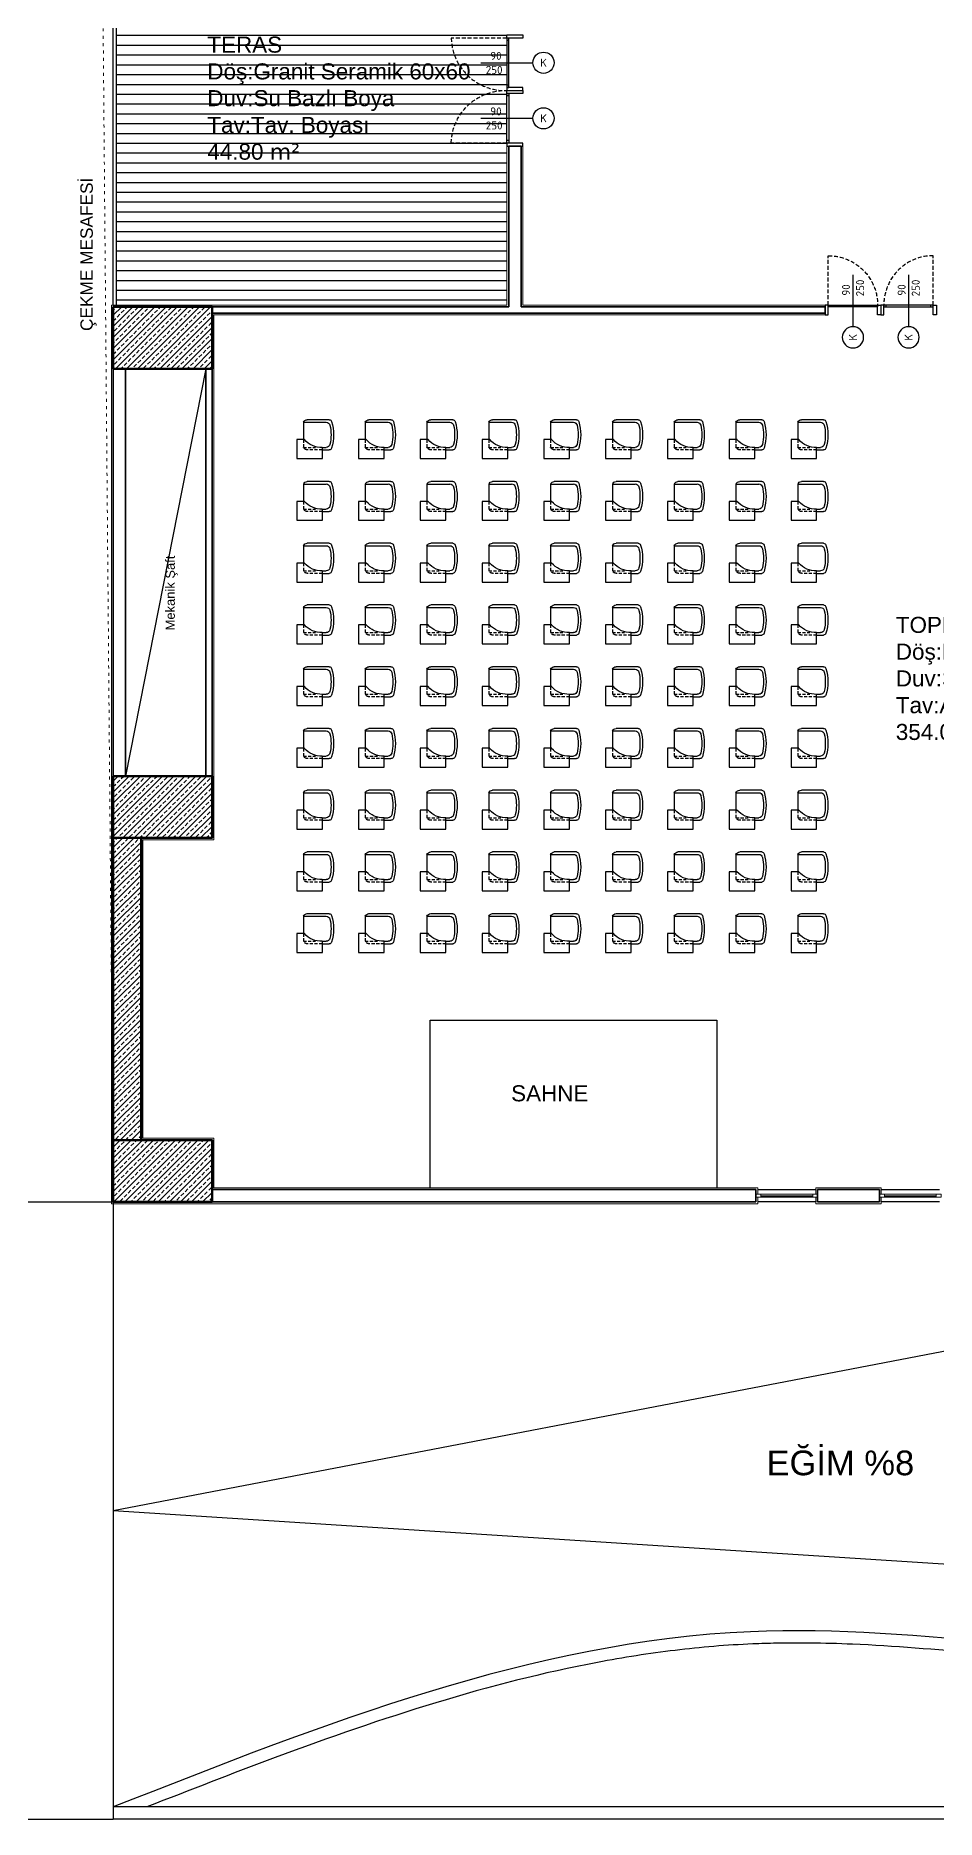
# Model space of a CAD drawing. Header units: millimetres. Extents: x 1443065 to 1517367, y 3763150 to 3779068.
# Drawn here: x 1473524 to 1474981, y 3764847 to 3767736 of the extents above; entities that cross this region are included whole.
import ezdxf
from ezdxf.enums import TextEntityAlignment as Align

# ---------------------------------------------------------------- set-up
doc = ezdxf.new("R2010")
doc.units = ezdxf.units.MM
doc.linetypes.add('ACAD_ISO03W100', pattern=[30, 12, -18])
doc.linetypes.add('HIDDEN', pattern=[9.525, 6.35, -3.175])
for name, color, linetype, lineweight in [('DUVAR', 2, 'Continuous', 35), ('MAHAL', 52, 'Continuous', 13), ('MERDIVEN', 4, 'Continuous', 20), ('SIVA', 3, 'Continuous', 9), ('TASIYICI', 170, 'Continuous', 50), ('TEFRIS', 165, 'Continuous', 15)]:
    doc.layers.add(name, color=color, linetype=linetype, lineweight=lineweight)
for name, color, linetype in [('LAYER1', 10, 'Continuous'), ('m-DOG_', 4, 'Continuous'), ('m-DOG_gor', 8, 'Continuous'), ('m-TAR_', 8, 'Continuous'), ('m-TAR_duvar', 8, 'Continuous'), ('m-TFR_', 1, 'Continuous'), ('m-TFR_vitrifiye', 1, 'Continuous'), ('m-YAZ_poz', 7, 'Continuous')]:
    doc.layers.add(name, color=color, linetype=linetype)
doc.styles.add('mono', font='isocpeur.ttf')
doc.styles.get("Standard").update_dxf_attribs({"font": 'arial.ttf'})
pattern_1 = [(45, (55132.096, -87954.948), (-8.98025612, 8.98025612), []), (45, (55141.077, -87954.948), (-8.98025612, 8.98025612), [6.35, -3.175])]

# ---------------------------------------------------------------- blocks, each defined once
blk = doc.blocks.new('90lık')
at = {"layer": 'm-DOG_', "linetype": 'HIDDEN'}
blk.add_line((-5, 13), (-5, 103), dxfattribs=at)
at = {"layer": 'm-DOG_'}
for p, q in [((-81.2, 10), (-81.2, 13)), ((-8.8, 10), (-8.8, 13))]:
    blk.add_line(p, q, dxfattribs=at)
for points in [[(-90, -13), (-85, -13), (-85, 13), (-90, 13)], [(-5, 13), (-85, 13), (-85, 10), (-5, 10)], [(0, -13), (-5, -13), (-5, 13), (0, 13)]]:
    blk.add_lwpolyline(points, close=True, dxfattribs=at)
at = {"layer": 'm-DOG_', "linetype": 'HIDDEN'}
blk.add_arc((-2.7, 15.7), 87.4, 91.5314, 181.7408, dxfattribs=at)
blk = doc.blocks.new('90lık Kqpı')
at = {"layer": 'm-DOG_', "linetype": 'HIDDEN'}
blk.add_line((-8, -5), (-88, -5), dxfattribs=at)
at = {"layer": 'm-DOG_'}
for p, q in [((-5, -8.8), (-8, -8.8)), ((-5, -81.2), (-8, -81.2))]:
    blk.add_line(p, q, dxfattribs=at)
for points in [[(8, 0), (8, -5), (-8, -5), (-8, 0)], [(-8, -5), (-8, -85), (-5, -85), (-5, -5)], [(8, -90), (8, -85), (-8, -85), (-8, -90)]]:
    blk.add_lwpolyline(points, close=True, dxfattribs=at)
at = {"layer": 'm-DOG_', "linetype": 'HIDDEN'}
blk.add_arc((-8, -5), 80, 180, 270, dxfattribs=at)
blk = doc.blocks.new('m-penpoz')
blk.add_line((0, -1.625), (0, 0))
blk.add_circle((0, 0.332), 0.332)
blk.add_attdef('POZNO', text='', height=0.18).set_placement((0, 0.332), align=Align.MIDDLE)
blk.add_attdef('WIDTH', text='', height=0.18, rotation=90).set_placement((0, -1.625), align=Align.BOTTOM_LEFT)
blk.add_attdef('HEIGHT', text='', height=0.18, rotation=90).set_placement((0.069, -1.625), align=Align.TOP_LEFT)
blk = doc.blocks.new('A$C14E92FBA')
at = {"layer": 'm-TFR_', "linetype": 'HIDDEN'}
for p, q in [((13.5, 55.9), (38.1, 55.9)), ((13.5, 40.2), (13.5, 55.9)), ((51.8, 61), (21.1, 61))]:
    blk.add_line(p, q, dxfattribs=at)
at = {"layer": 'm-TFR_'}
for p, q in [((13.5, 5.1), (13.5, 40.2)), ((51.8, 61), (65.7, 61)), ((51.8, 55.9), (59.8, 55.9)), ((13.5, 5.1), (59.8, 5.1)), ((65.7, 0), (21.1, 0))]:
    blk.add_line(p, q, dxfattribs=at)
at = {"layer": 'm-TFR_', "elevation": -2985}
blk.add_lwpolyline([(15.8, 40.2), (0, 40.2), (0, 78.6), (51.8, 78.6), (51.8, 55.9)], dxfattribs=at)
at = {"layer": 'm-TFR_', "linetype": 'HIDDEN'}
blk.add_arc((21.9, 51.5), 9.46, 94.7355, 152.6447, dxfattribs=at)
at = {"layer": 'm-TFR_'}
for centre, radius, start, end in [((49.9, 10.9), 45.1, 87.6503, 139.3674), ((59.8, 48.3), 7.62, 12.6356, 90), ((59.8, 48.3), 7.62, 12.6356, 90), ((65.7, 55.9), 5.08, 16.6015, 90), ((65.7, 55.9), 5.08, 16.6015, 90), ((-19.5, 30.5), 88.9, 347.3644, 12.6356), ((-19.5, 30.5), 94, 343.3985, 16.6015), ((21.9, 9.4), 9.46, 207.3553, 265.2645), ((59.8, 12.7), 7.62, 270, 347.3644), ((65.7, 5.1), 5.08, 270, 343.3985)]:
    blk.add_arc(centre, radius, start, end, dxfattribs=at)

msp = doc.modelspace()

# ---------------------------------------------------------------- hatches: boundary and pattern name
at = {"layer": 'm-TAR_'}
h = msp.add_hatch(dxfattribs=at)
h.set_pattern_fill('LINE', color=256, scale=5)
h.set_pattern_definition([(0, (-13755.824, -59043.389), (0, 15.875), [])])
h.paths.add_polyline_path([(1473654.4, 3767993.6), (1474286.4, 3767993.6), (1474286.4, 3767299.6), (1473654.4, 3767299.6)])
at = {"layer": 'm-TAR_duvar'}
h = msp.add_hatch(dxfattribs=at)
h.set_pattern_fill('ANSI33', color=256, scale=2)
h.set_pattern_definition(pattern_1)
h.paths.add_polyline_path([(1473809.4, 3767296.6), (1473649.4, 3767296.6), (1473649.4, 3767196.6), (1473809.4, 3767196.6)])
h = msp.add_hatch(dxfattribs=at)
h.set_pattern_fill('ANSI33', color=256, scale=2)
h.set_pattern_definition(pattern_1)
h.paths.add_polyline_path([(1473809.4, 3766536.6), (1473649.4, 3766536.6), (1473649.4, 3766436.6), (1473809.4, 3766436.6)])
h = msp.add_hatch(dxfattribs=at)
h.set_pattern_fill('ANSI33', color=256, scale=2)
h.set_pattern_definition(pattern_1)
h.paths.add_polyline_path([(1473694.4, 3766436.6), (1473649.4, 3766436.6), (1473649.4, 3765947.1), (1473694.4, 3765947.1)])
h = msp.add_hatch(dxfattribs=at)
h.set_pattern_fill('ANSI33', color=256, scale=2)
h.set_pattern_definition(pattern_1)
h.paths.add_polyline_path([(1473809.4, 3765947.1), (1473649.4, 3765947.1), (1473649.4, 3765847.1), (1473809.4, 3765847.1)])

# ---------------------------------------------------------------- linework, layer by layer
at = {"layer": 'DUVAR'}
for p, q in [((1474289.4, 3767557.1), (1474289.4, 3767296.6)), ((1474289.4, 3767557.1), (1474309.4, 3767557.1)), ((1474309.4, 3767557.1), (1474309.4, 3767296.6)), ((1474289.4, 3767296.6), (1473809.4, 3767296.6)), ((1474801.5, 3767286.6), (1473809.4, 3767286.6)), ((1474801.5, 3767296.6), (1474309.4, 3767296.6)), ((1474801.5, 3767286.6), (1474801.5, 3767296.6)), ((1473649.4, 3766536.6), (1473649.4, 3767196.6)), ((1473669.4, 3766536.6), (1473669.4, 3767196.6)), ((1473799.4, 3767196.6), (1473799.4, 3766536.6)), ((1473809.4, 3767196.6), (1473809.4, 3766536.6)), ((1474689.4, 3765867.1), (1473809.4, 3765867.1)), ((1474689.4, 3765847.1), (1474689.4, 3765867.1)), ((1474889.4, 3765867.1), (1474789.4, 3765867.1)), ((1474789.4, 3765847.1), (1474789.4, 3765867.1)), ((1474889.4, 3765847.1), (1474889.4, 3765867.1)), ((1473809.4, 3765847.1), (1474689.4, 3765847.1)), ((1474789.4, 3765847.1), (1474889.4, 3765847.1))]:
    msp.add_line(p, q, dxfattribs=at)
at = {"layer": 'LAYER1'}
for p, q in [((1472817.1, 3765847.1), (1473649.4, 3765847.1)), ((1473649.4, 3765347.1), (1476249.4, 3765847.1)), ((1473649.4, 3765347.1), (1476249.5, 3765180.1)), ((1472657.9, 3764847.1), (1473649.4, 3764847.1))]:
    msp.add_line(p, q, dxfattribs=at)
msp.add_lwpolyline([(1474162.5, 3765870.1), (1474162.5, 3766141.2), (1474626.4, 3766141.2), (1474626.4, 3765870.1)], dxfattribs=at)
at = {"layer": 'm-DOG_gor', "linetype": 'Continuous'}
for p, q in [((1474692.4, 3765867.1), (1474786.4, 3765867.1)), ((1474892.4, 3765867.1), (1474986.4, 3765867.1)), ((1474786.4, 3765847.1), (1474692.4, 3765847.1)), ((1474697.4, 3765857.1), (1474781.4, 3765857.1)), ((1474986.4, 3765847.1), (1474892.4, 3765847.1)), ((1474897.4, 3765857.1), (1474981.4, 3765857.1))]:
    msp.add_line(p, q, dxfattribs=at)
at = {"layer": 'm-TFR_vitrifiye'}
for p, q in [((1473649.4, 3767299.6), (1473649.4, 3767993.6)), ((1473654.4, 3767299.6), (1473654.4, 3767993.6)), ((1473799.4, 3767196.6), (1473669.4, 3766536.6)), ((1473649.4, 3765847.1), (1473649.4, 3764847.1)), ((1476229.4, 3764867.1), (1473649.4, 3764867.1)), ((1476249.4, 3764847.1), (1473649.4, 3764847.1))]:
    msp.add_line(p, q, dxfattribs=at)
msp.add_spline([(1476229.6, 3765180.1), (1475527.5, 3765099), (1474680.6, 3765151), (1473649.4, 3764867.1)], degree=3, dxfattribs=at)
msp.add_open_spline([(1476229.4, 3765156.7), (1476182.8, 3765148.8), (1476136.2, 3765140.8), (1475998.2, 3765118.2), (1475906.7, 3765104.6), (1475722.9, 3765084.8), (1475630.6, 3765078.7), (1475526.1, 3765078.9), (1475514.3, 3765079.1), (1475490.7, 3765079.5), (1475478.9, 3765079.9), (1475443.6, 3765081.1), (1475420, 3765082.3), (1475349.3, 3765086.6), (1475302.3, 3765090.6), (1475186.5, 3765101.5), (1475117.8, 3765109), (1474981.2, 3765122.1), (1474913.2, 3765127.8), (1474822.6, 3765131.6), (1474799.5, 3765132.3), (1474758.6, 3765132.7), (1474740.7, 3765132.6), (1474710.1, 3765132.1), (1474697.3, 3765131.7), (1474663.4, 3765130.2), (1474642.4, 3765128.9), (1474600.4, 3765125.5), (1474579.5, 3765123.3), (1474516.7, 3765115.7), (1474474.9, 3765109.2), (1474345.7, 3765084.7), (1474258.6, 3765062.3), (1474084.8, 3765009.6), (1473998.2, 3764979.3), (1473842.3, 3764921.4), (1473773.1, 3764894.4), (1473703.9, 3764867.1)], degree=3, knots=[3.619602, 3.619602, 3.619602, 3.619602, 144.566026, 144.566026, 420.26972, 420.26972, 695.973413, 695.973413, 731.01138, 731.01138, 766.049346, 766.049346, 836.125279, 836.125279, 976.277144, 976.277144, 1181.709034, 1181.709034, 1387.140925, 1387.140925, 1457.595811, 1457.595811, 1512.388321, 1512.388321, 1551.829365, 1551.829365, 1616.781309, 1616.781309, 1681.733253, 1681.733253, 1811.63714, 1811.63714, 2084.371426, 2084.371426, 2357.105712, 2357.105712, 2575.021036, 2575.021036, 2575.021036, 2575.021036], dxfattribs=at)
at = {"layer": 'MERDIVEN', "linetype": 'ACAD_ISO03W100', "ltscale": 0.4}
msp.add_line((1473649.4, 3765847.1), (1473609.9, 3770430.5), dxfattribs=at)
at = {"layer": 'MERDIVEN'}
for points in [[(1474697.4, 3765859.6), (1474689.4, 3765859.6), (1474689.4, 3765854.6), (1474697.4, 3765854.6)], [(1474781.4, 3765859.6), (1474697.4, 3765859.6), (1474697.4, 3765854.6), (1474781.4, 3765854.6)], [(1474789.4, 3765859.6), (1474781.4, 3765859.6), (1474781.4, 3765854.6), (1474789.4, 3765854.6)], [(1474897.4, 3765859.6), (1474889.4, 3765859.6), (1474889.4, 3765854.6), (1474897.4, 3765854.6)], [(1474981.4, 3765859.6), (1474897.4, 3765859.6), (1474897.4, 3765854.6), (1474981.4, 3765854.6)], [(1474989.4, 3765859.6), (1474981.4, 3765859.6), (1474981.4, 3765854.6), (1474989.4, 3765854.6)]]:
    msp.add_lwpolyline(points, close=True, dxfattribs=at)
at = {"layer": 'SIVA'}
for points in [[(1474692.4, 3765854.6), (1474692.4, 3765844.1), (1473646.4, 3765844.1), (1473646.4, 3767299.6), (1474286.4, 3767299.6), (1474286.4, 3767557.1)], [(1474801.5, 3767299.6), (1474312.4, 3767299.6), (1474312.4, 3767557.1)], [(1474801.5, 3767283.6), (1473812.4, 3767283.6), (1473812.4, 3766433.6), (1473697.4, 3766433.6), (1473697.4, 3765950.1), (1473812.4, 3765950.1), (1473812.4, 3765870.1), (1474692.4, 3765870.1), (1474692.4, 3765859.6)], [(1474786.4, 3765859.6), (1474786.4, 3765870.1), (1474892.4, 3765870.1), (1474892.4, 3765859.6)], [(1474892.4, 3765854.6), (1474892.4, 3765844.1), (1474786.4, 3765844.1), (1474786.4, 3765854.6)]]:
    msp.add_lwpolyline(points, dxfattribs=at)
at = {"layer": 'TASIYICI'}
for p, q in [((1473649.4, 3766436.6), (1473649.4, 3765947.1)), ((1473694.4, 3766436.6), (1473694.4, 3765947.1))]:
    msp.add_line(p, q, dxfattribs=at)
for points in [[(1473649.4, 3767196.6), (1473809.4, 3767196.6), (1473809.4, 3767296.6), (1473649.4, 3767296.6)], [(1473649.4, 3766436.6), (1473809.4, 3766436.6), (1473809.4, 3766536.6), (1473649.4, 3766536.6)], [(1473649.4, 3765847.1), (1473809.4, 3765847.1), (1473809.4, 3765947.1), (1473649.4, 3765947.1)]]:
    msp.add_lwpolyline(points, close=True, dxfattribs=at)

# ---------------------------------------------------------------- block references
at = {"layer": 'm-TFR_', "xscale": -0.8, "yscale": 0.8, "zscale": 0.8, "rotation": 180}
for p in [(1473946.3, 3767113.9, 2388), (1474046.3, 3767113.9, 2388), (1474146.3, 3767113.9, 2388), (1474246.3, 3767113.9, 2388), (1474346.3, 3767113.9, 2388), (1474446.3, 3767113.9, 2388), (1474546.3, 3767113.9, 2388), (1474646.3, 3767113.9, 2388), (1474746.3, 3767113.9, 2388), (1473946.3, 3767013.9, 2388), (1474046.3, 3767013.9, 2388), (1474146.3, 3767013.9, 2388), (1474246.3, 3767013.9, 2388), (1474346.3, 3767013.9, 2388), (1474446.3, 3767013.9, 2388), (1474546.3, 3767013.9, 2388), (1474646.3, 3767013.9, 2388), (1474746.3, 3767013.9, 2388), (1473946.3, 3766913.9, 2388), (1474046.3, 3766913.9, 2388), (1474146.3, 3766913.9, 2388), (1474246.3, 3766913.9, 2388), (1474346.3, 3766913.9, 2388), (1474446.3, 3766913.9, 2388), (1474546.3, 3766913.9, 2388), (1474646.3, 3766913.9, 2388), (1474746.3, 3766913.9, 2388), (1473946.3, 3766813.9, 2388), (1474046.3, 3766813.9, 2388), (1474146.3, 3766813.9, 2388), (1474246.3, 3766813.9, 2388), (1474346.3, 3766813.9, 2388), (1474446.3, 3766813.9, 2388), (1474546.3, 3766813.9, 2388), (1474646.3, 3766813.9, 2388), (1474746.3, 3766813.9, 2388), (1473946.3, 3766713.9, 2388), (1474046.3, 3766713.9, 2388), (1474146.3, 3766713.9, 2388), (1474246.3, 3766713.9, 2388), (1474346.3, 3766713.9, 2388), (1474446.3, 3766713.9, 2388), (1474546.3, 3766713.9, 2388), (1474646.3, 3766713.9, 2388), (1474746.3, 3766713.9, 2388), (1473946.3, 3766613.9, 2388), (1474046.3, 3766613.9, 2388), (1474146.3, 3766613.9, 2388), (1474246.3, 3766613.9, 2388), (1474346.3, 3766613.9, 2388), (1474446.3, 3766613.9, 2388), (1474546.3, 3766613.9, 2388), (1474646.3, 3766613.9, 2388), (1474746.3, 3766613.9, 2388), (1473946.3, 3766513.9, 2388), (1474046.3, 3766513.9, 2388), (1474146.3, 3766513.9, 2388), (1474246.3, 3766513.9, 2388), (1474346.3, 3766513.9, 2388), (1474446.3, 3766513.9, 2388), (1474546.3, 3766513.9, 2388), (1474646.3, 3766513.9, 2388), (1474746.3, 3766513.9, 2388), (1473946.3, 3766413.9, 2388), (1474046.3, 3766413.9, 2388), (1474146.3, 3766413.9, 2388), (1474246.3, 3766413.9, 2388), (1474346.3, 3766413.9, 2388), (1474446.3, 3766413.9, 2388), (1474546.3, 3766413.9, 2388), (1474646.3, 3766413.9, 2388), (1474746.3, 3766413.9, 2388), (1473946.3, 3766313.9, 2388), (1474046.3, 3766313.9, 2388), (1474146.3, 3766313.9, 2388), (1474246.3, 3766313.9, 2388), (1474346.3, 3766313.9, 2388), (1474446.3, 3766313.9, 2388), (1474546.3, 3766313.9, 2388), (1474646.3, 3766313.9, 2388), (1474746.3, 3766313.9, 2388)]:
    msp.add_blockref('A$C14E92FBA', p, dxfattribs=at)
at = {"layer": 'm-TFR_vitrifiye', "rotation": 90.00045059746789}
msp.add_blockref('90lık', (1474299.4, 3767737.1), dxfattribs=at)
at = {"layer": 'm-TFR_vitrifiye', "xscale": -1, "rotation": 89.99954939753059}
msp.add_blockref('90lık', (1474299.4, 3767557.1), dxfattribs=at)
at = {"layer": 'm-YAZ_poz'}
ref = msp.add_blockref('m-penpoz', (1474328.5, 3767692.1), dxfattribs=dict(at, xscale=51.83999999999998, yscale=51.83999999999998, zscale=51.83999999999998, rotation=270.0004505966874))
ref.add_attrib('WIDTH', '90', dxfattribs={"layer": '0', "height": 12.96, "style": 'mono'}).set_placement((1474277.9, 3767692.9), align=Align.BOTTOM_RIGHT)
ref.add_attrib('HEIGHT', '250', dxfattribs={"layer": '0', "height": 12.96, "style": 'mono'}).set_placement((1474279.4, 3767670.1), align=Align.BOTTOM_RIGHT)
ref.add_attrib('POZNO', 'K', dxfattribs={"layer": '0', "height": 13, "style": 'mono'}).set_placement((1474345.7, 3767692.1), align=Align.MIDDLE_CENTER)
ref = msp.add_blockref('m-penpoz', (1474328.5, 3767602.1), dxfattribs=dict(at, xscale=51.83999999999998, yscale=51.83999999999998, zscale=51.83999999999998, rotation=270.0004505966874))
ref.add_attrib('WIDTH', '90', dxfattribs={"layer": '0', "height": 12.96, "style": 'mono'}).set_placement((1474277.9, 3767602.9), align=Align.BOTTOM_RIGHT)
ref.add_attrib('HEIGHT', '250', dxfattribs={"layer": '0', "height": 12.96, "style": 'mono'}).set_placement((1474279.4, 3767580.1), align=Align.BOTTOM_RIGHT)
ref.add_attrib('POZNO', 'K', dxfattribs={"layer": '0', "height": 13, "style": 'mono'}).set_placement((1474345.7, 3767602.1), align=Align.MIDDLE_CENTER)
ref = msp.add_blockref('m-penpoz', (1474846.5, 3767264.6), dxfattribs=dict(at, xscale=-51.83999999999997, yscale=51.83999999999998, zscale=51.83999999999998, rotation=179.9995494059807))
ref.add_attrib('WIDTH', '90', dxfattribs={"layer": '0', "height": 12.96, "rotation": 90, "style": 'mono'}).set_placement((1474845.7, 3767333.3), align=Align.BOTTOM_RIGHT)
ref.add_attrib('HEIGHT', '250', dxfattribs={"layer": '0', "height": 12.96, "rotation": 90, "style": 'mono'}).set_placement((1474868.5, 3767340.9), align=Align.BOTTOM_RIGHT)
ref.add_attrib('POZNO', 'K', dxfattribs={"layer": '0', "height": 13, "rotation": 90, "style": 'mono'}).set_placement((1474846.5, 3767247.3), align=Align.MIDDLE_CENTER)
ref = msp.add_blockref('m-penpoz', (1474936.5, 3767264.6), dxfattribs=dict(at, xscale=-51.83999999999997, yscale=51.83999999999998, zscale=51.83999999999998, rotation=179.9995494059807))
ref.add_attrib('WIDTH', '90', dxfattribs={"layer": '0', "height": 12.96, "rotation": 90, "style": 'mono'}).set_placement((1474935.7, 3767333.3), align=Align.BOTTOM_RIGHT)
ref.add_attrib('HEIGHT', '250', dxfattribs={"layer": '0', "height": 12.96, "rotation": 90, "style": 'mono'}).set_placement((1474958.5, 3767340.9), align=Align.BOTTOM_RIGHT)
ref.add_attrib('POZNO', 'K', dxfattribs={"layer": '0', "height": 13, "rotation": 90, "style": 'mono'}).set_placement((1474936.5, 3767247.3), align=Align.MIDDLE_CENTER)
at = {"layer": 'TEFRIS', "color": 6, "lineweight": 18, "xscale": -1, "rotation": 90.00000000266803}
msp.add_blockref('90lık Kqpı', (1474801.5, 3767291.6), dxfattribs=at)
at = {"layer": 'TEFRIS', "color": 6, "lineweight": 18, "rotation": 270.0000000026681}
msp.add_blockref('90lık Kqpı', (1474981.5, 3767291.6), dxfattribs=at)

# ---------------------------------------------------------------- texts
at = {"layer": 'MAHAL', "attachment_point": 7}
for s, insert, char_height, width in [('{\\f@Arial Unicode MS|b0|i0|c162|p34;TERAS\\PDöş:Granit Seramik 60x60\\PDuv:Su Bazlı Boya\\PTav:Tav. Boyası\\P44.80 \\fVerdana|b0|i0|c162|p34;m²}', (1473801.6, 3767534.7), 26, 661.233), ('{\\f@Arial Unicode MS|b0|i0|c162|p34;TOPLANTI SALONU\\PDöş:Halı Kaplama\\PDuv:Su Bazlı Boya\\PTav:Alçı Asma Tavan\\P354.04 \\fVerdana|b0|i0|c162|p34;m²}', (1474915.9, 3766594.9), 26, 661.233), ('{\\f@Arial Unicode MS|b0|i0|c162|p34;SAHNE}', (1474293.3, 3766009.6), 26, 661.233), ('\\pt440;{\\f@Arial Unicode MS|b0|i0|c162|p34;E}Ğİ{\\f@Arial Unicode MS|b0|i0|c162|p34;M %8}', (1474706.6, 3765403.8), 40, 677.683)]:
    msp.add_mtext(s, dxfattribs=dict(at, insert=insert, char_height=char_height, width=width))
at = {"layer": 'MAHAL', "attachment_point": 7, "rotation": 90}
for s, insert, char_height, width in [('\\pt220;{\\f@Arial Unicode MS|b0|i0|c162|p34;ÇEKME MESAFESİ}', (1473622.4, 3767257.6), 20, 338.841), ('{\\f@Arial Unicode MS|b0|i0|c162|p34;Mekanik Şaft}', (1473753.6, 3766772.7), 15, 209.101)]:
    msp.add_mtext(s, dxfattribs=dict(at, insert=insert, char_height=char_height, width=width))

doc.saveas('drawing.dxf')
